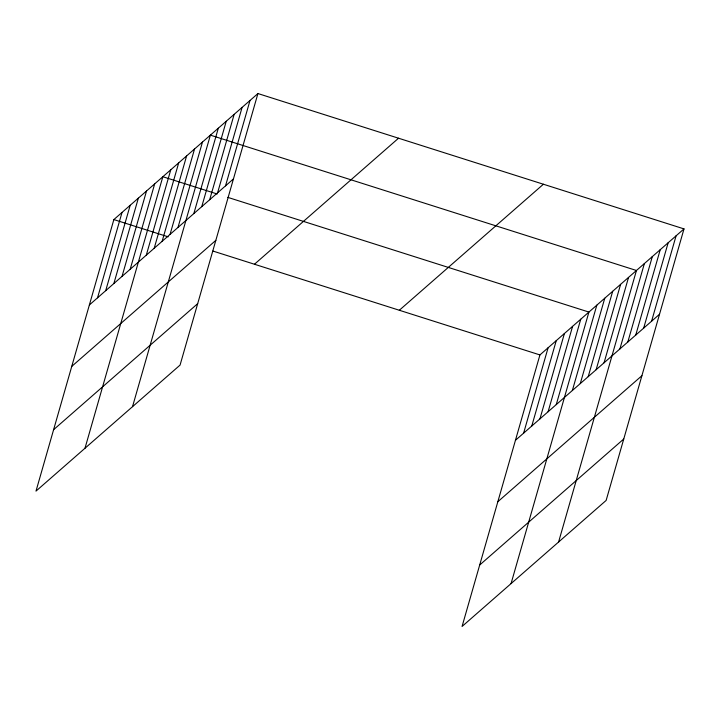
<?xml version="1.0" encoding="UTF-8"?>
<svg xmlns="http://www.w3.org/2000/svg" width="720" height="720" viewBox="0 0 720 720"><rect width="100%" height="100%" fill="white"/><g stroke="black" fill="none" stroke-linecap="round" stroke-linejoin="round"><path stroke-width="1.08" d="M257.931 93.546L113.859 219.573L36 491.103L180.072 365.076L257.931 93.546L684 228.897L606.141 500.427L462.069 626.454L539.928 354.924L684 228.897M97.542 297.81L122.022 212.436M105.705 290.673L130.185 205.29M113.868 283.527L138.348 198.153M122.031 276.39L146.52 191.007M130.194 269.244L154.683 183.87M84.987 448.254L162.846 176.724L217.17 193.986M146.286 255.177L170.766 169.794M154.206 248.238L178.695 162.864M162.135 241.308L186.615 155.934M170.055 234.378L194.544 149.004M177.984 227.448L202.464 142.065M132.525 406.665L210.384 135.135L636.453 270.486L558.594 542.016M193.833 213.588L218.313 128.205M201.753 206.649L226.233 121.275M209.682 199.719L234.162 114.345M217.602 192.789L242.082 107.415M225.531 185.859L250.011 100.476M523.611 433.161L548.091 347.778M531.774 426.015L556.254 340.641M539.937 418.878L564.417 333.495M548.1 411.732L572.58 326.358M556.263 404.595L580.752 319.212M511.056 583.605L588.915 312.075L227.817 197.37M572.355 390.519L596.835 305.145M580.275 383.589L604.764 298.215M588.204 376.659L612.684 291.276M596.124 369.729L620.604 284.346M604.053 362.799L628.533 277.416M619.902 348.93L644.382 263.556M627.822 342L652.302 256.626M635.742 335.07L660.231 249.687M643.671 328.14L668.151 242.757M651.591 321.21L676.08 235.827M89.379 304.956L233.451 178.929M71.766 366.381L215.838 240.354M53.613 429.678L197.685 303.651M254.466 264.24L398.538 138.213M399.321 310.257L543.402 184.23M515.448 440.298L659.52 314.271M497.826 501.732L641.907 375.705M479.682 565.02L623.754 438.993M113.859 219.573L168.183 236.835M212.922 251.046L539.928 354.924"/></g></svg>
